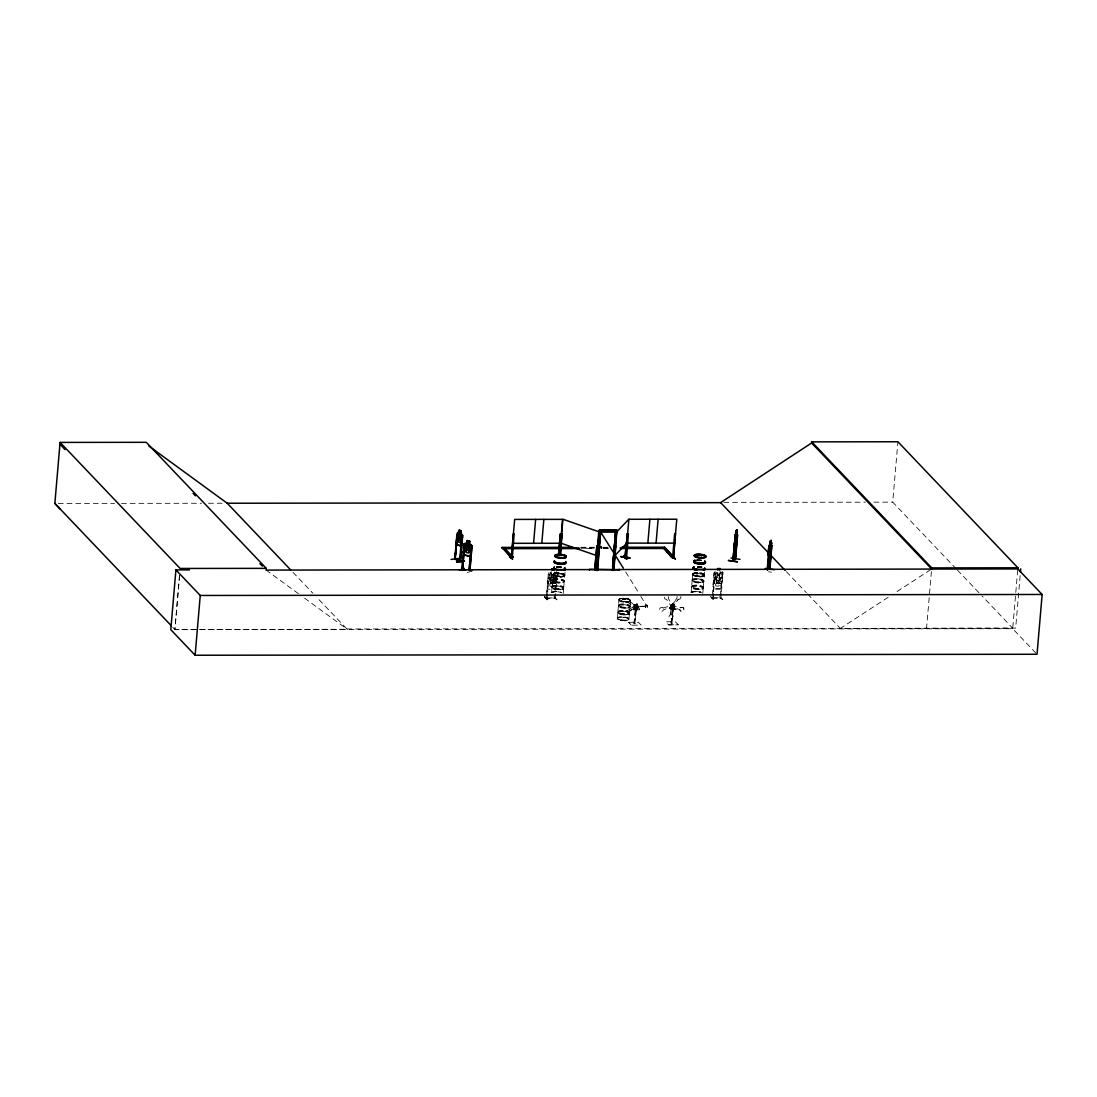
<?xml version="1.0" encoding="UTF-8"?>
<svg xmlns="http://www.w3.org/2000/svg" width="1097" height="1097" viewBox="0 0 1097 1097"><rect width="100%" height="100%" fill="white"/><g stroke="black" fill="none" stroke-linecap="round" stroke-linejoin="round"><path stroke-width="0.75" stroke-dasharray="5 3.75" d="M552.01 587.594L551.544 592.928M629.596 613.004L630.062 606.956M645.502 606.147L637.96 606.408L645.489 606.668M565.024 572.264L564.173 581.876A5.924 1.645 4.9 0 0 556.782 579.367A5.924 1.645 4.9 0 0 554.314 581.945A5.924 1.645 4.9 0 0 564.146 581.931L564.132 581.958M629.637 613.086L629.513 613.497M629.993 607.176L629.98 607.203A5.924 1.645 4.9 0 1 620.134 607.203A5.924 1.645 4.9 0 1 622.602 604.625A5.924 1.645 4.9 0 1 629.966 607.19L630.199 606.49M703.108 588.445L703.163 588.376A5.924 1.645 4.9 0 0 695.786 585.798A5.924 1.645 4.9 0 0 693.318 588.376A5.924 1.645 4.9 0 0 703.15 588.362L703.835 581.479A5.924 1.645 4.9 0 0 696.376 578.859A5.924 1.645 4.9 0 0 693.921 581.437A5.924 1.645 4.9 0 0 703.739 581.424M703.931 581.273L703.739 581.712A5.924 1.645 4.9 0 0 696.348 579.202A5.924 1.645 4.9 0 0 693.88 581.78A5.924 1.645 4.9 0 0 703.712 581.767L703.739 581.739M634.806 623.782L636.493 609.15L635.245 609.15L634.011 623.59L634.806 623.782L636.685 603.83L639.565 609.822L633.518 609.205L636.164 609.932L636.685 603.83L639.565 609.822L633.463 609.822L635.04 608.643L637.563 609.205M635.903 605.763L635.794 607.148L638.015 607.135L638.056 605.695L638.015 607.135M179.51 575.239L174.862 629.486L172.503 627.004M179.606 575.39L174.958 629.582L347.214 629.28L317.582 598.167M545.003 596.631C554.218 605.846 537.9 590.323 547.513 599.716M546.512 597.687L546.525 598.551L546.813 593.751M546.594 595.246L548.39 572.689L549.556 571.688M546.95 592.147L548.363 574.526L549.268 574.609L547.76 592.147M547.293 597.563L546.265 598.413L555.274 598.537M547.54 593.655L547.156 598.551L547.197 597.563M544.482 597.111L547.06 599.84L547.609 599.332M554.108 574.417L551.147 574.403L550.927 577.379L547.869 578.393L549.062 577.475M552.079 586.648L552.614 580.148M552.682 579.902L553.395 571.4M553.958 597.111L557.029 599.826L554.438 597.07M554.41 597.659L554.506 598.551L556.344 574.513L557.153 574.513L555.74 592.147M555.274 597.55L554.492 598.537M555.178 598.523L555.521 593.642M557.084 573.772L558.579 574.252L558.112 573.745M560.114 576.912L563.145 576.528L561.952 576.665M563.186 593.642L563.652 588.321A5.924 1.645 4.9 0 1 553.779 588.198A5.924 1.645 4.9 0 1 556.248 585.62A5.924 1.645 4.9 0 1 563.611 588.184L563.693 588.266M617.364 618.42L618.022 611.632M617.872 612.016L618.969 599.661M623.37 598.907L622.808 599.346L624.399 599.51M623.535 599.634L624.371 599.346L623.055 598.976A5.828 1.618 4.9 0 1 630.364 601.485A5.828 1.618 4.9 0 1 620.683 601.499A5.828 1.618 4.9 0 1 623.123 598.962L622.794 599.113M626.264 601.691L628.965 601.759M625.934 601.979L619.065 600.292M625.948 601.773L625.866 601.883M628.622 622.287L638.331 622.273L641.142 625.084L631.406 625.221L628.622 622.287L631.406 625.221M628.842 619.311A5.828 1.618 4.9 0 0 621.588 616.788A5.828 1.618 4.9 0 0 619.161 619.325A5.828 1.618 4.9 0 0 628.842 619.311L629.459 613.758A5.924 1.645 4.9 0 0 622.04 611.221A5.924 1.645 4.9 0 0 619.572 613.799A5.924 1.645 4.9 0 0 629.404 613.785L629.39 613.813M630.569 600.525L630.117 606.284M635.986 606.106L634.532 605.571L634.779 608.369L636.781 608.369L636.562 605.846M637.426 609.054L637.604 606.929L635.218 606.518L635.04 608.643L636.164 609.932L634.395 607.957L634.573 605.846L638.125 605.763M635.424 609.054L635.807 605.846M634.011 623.59L635.698 608.958L637.302 603.83L636.781 609.932L633.463 609.822L636.493 609.15M637.028 608.629L637.206 606.518M669.252 608.122L675.395 607.477L676.684 609.452L670.596 609.479L669.252 608.122L675.341 608.095L676.684 609.452M668.567 624.879L678.275 624.714L675.368 621.78L665.687 621.821L668.567 624.879L678.261 624.837M670.596 609.479L669.307 607.505M671.103 606.723L672.667 606.792L671.103 606.723L670.157 614.964A2.084 1.906 -44.7 0 0 669.362 617.981A2.084 1.906 -44.7 0 0 672.406 617.968A2.084 1.906 -44.7 0 0 672.146 614.964M670.486 614.937L671.186 606.806M671.652 605.489L671.871 608.026L671.652 605.489L673.64 605.475L673.901 608.067L671.803 606.312L672.365 605.805L674.024 607.477M672.694 608.849L672.324 606.161L674.312 606.161L674.532 608.684L672.543 608.698M673.585 608.78L672.351 608.794L673.585 608.78L671.913 623.425L671.103 623.233L672.324 606.161M671.103 623.233L672.776 608.602M671.913 623.425L673.147 608.972M673.64 605.475L673.462 608.012M674.682 608.835L674.312 606.161M691.11 592.764L691.713 586.319M692.221 579.764L692.961 571.235M692.673 574.787L693.359 573.498L696.897 572.949L704.205 574.677M696.664 573.608L697.706 573.772L696.636 574.088M697.774 573.621L696.965 573.484A5.828 1.618 4.9 0 1 704.109 576.062A5.828 1.618 4.9 0 1 694.442 576.076A5.828 1.618 4.9 0 1 696.869 573.539L696.883 574.046M700.325 576.665L699.598 576.282L700.311 576.707M702.752 593.477L703.259 588.102M704.589 572.099L703.945 581.067M721.25 593.45L720.962 598.345L712.063 598.235L713.036 597.371M714.229 572.538L712.09 598.345L712.337 597.495M711.994 598.222L713.05 598.331L713.283 593.463M713.42 591.859L714.915 574.334L714.202 574.417M712.94 598.345L713.365 593.546M713.503 591.955L715.011 574.417M713.338 599.14L710.691 596.48M715.697 572.538L715.23 578.037L716.506 580.382L719.248 580.382L720.921 578.023L721.387 572.538L720.002 571.551M718.329 574.965L721.044 572.565L718.919 575.925C723.458 582.329 717.383 578.558 718.11 576.652M719.605 577.159L719.824 574.197L716.917 574.238M719.687 596.919L722.772 599.634L720.194 596.919M722.896 574.321L722.087 574.321L719.934 598.235L720.194 597.344L721.031 598.331M722.868 572.538L720.619 589.02L721.771 586.086M721.483 591.955L722.964 572.511L722.114 571.455M956.214 568.836L892.725 502.152L897.908 441.762M926.512 628.8L931.641 569.028L895.988 592.215M1035.87 653.044L1012.696 628.704L1017.81 568.932M1020.169 575.596L1015.671 628.101L840.384 628.403L888.858 596.864M563.597 588.472L564.242 581.725M671.433 606.998L671.021 605.503L671.433 606.998L663.452 609.809A2.084 1.906 -44.7 0 1 660.641 611.262A2.084 1.906 -44.7 0 1 659.955 608.355A2.084 1.906 -44.7 0 1 663.013 607.916L663.013 607.916M692.221 579.86L691.631 586.552M564.626 574.746L564.694 575.856L563.159 576.501M553.025 574.293C554.15 576.35 561.801 576.995 560.06 576.474M564.9 575.143L564.667 575.87A5.855 1.618 4.9 0 1 554.876 575.884L553.286 575.034L553.231 573.731M618.818 599.757L620.532 598.619M628.787 618.845C626.044 625.153 605.119 614.334 627.251 617.776M692.591 574.101L694.442 575.472L693.482 575.047M704.48 574.979L701.518 576.501M634.834 605.475L628.759 600.429A2.084 1.906 -43.6 0 0 626.826 598.235A2.084 1.906 -43.6 0 0 624.824 600.703A2.084 1.906 -43.6 0 0 627.457 602.047L633.847 606.682L634.765 605.393L633.847 606.682M547.225 586.319L547.979 589.24L554.876 589.212L556.001 586.251L557.221 572.703L556.385 571.647M556.453 580.574L555.425 583.549L556.577 580.615M722.196 580.382L721.154 583.343L722.32 580.423M672.392 606.998L672.968 605.571L680.593 607.765A2.084 1.906 -44.7 0 1 683.568 608.177A2.084 1.906 -44.7 0 1 682.375 611.084A2.084 1.906 -44.7 0 1 679.811 609.671M556.796 574.046L557.317 573.69A5.828 1.618 4.9 0 1 564.544 576.227A5.828 1.618 4.9 0 1 554.863 576.227A5.828 1.618 4.9 0 1 557.29 573.704L557.262 574.307M552.189 586.36L551.997 587.402M622.959 599.346L624.289 599.319M702.711 576.364L699.557 576.734L694.456 575.472M552.71 574.924L550.379 572.757L551.956 576.144L549.707 579.627L552.504 576.72L553.848 579.6L554.794 579.627L553.176 576.117L555.329 572.867L552.518 575.226M704.178 574.595C698.24 569.096 684.075 576.172 700.092 576.35M544.907 597.042L547.554 599.84M710.65 596.85L713.173 599.579M553.203 573.992L554.739 573.1M556.892 573.896L557.564 573.662M622.739 599.456L624.152 599.181L623.274 599.113M680.661 607.848A2.084 1.906 -44.7 0 1 683.65 608.259A2.084 1.906 -44.7 0 1 682.457 611.166A2.084 1.906 -44.7 0 1 679.893 609.74L672.31 606.915L678.385 599.277L673.133 605.791L671.926 604.831L677.055 598.112A2.084 1.906 -44.7 0 1 677.151 596.576M672.008 604.913L677.26 598.413M634.916 606.257L636.589 608.478L634.765 606.394L636.932 608.287L634.834 606.326L636.959 606.257M713.64 578.229L714.764 577.187L721.607 577.159L722.443 578.201M715.285 571.496L714.133 572.497L712.94 586.1L713.722 589.048L713.036 586.086M668.306 596.617A2.084 1.906 -44.7 0 1 668.128 598.139L672.255 605.009L670.966 605.887L666.428 599.319A2.084 1.906 -44.7 0 1 664.645 596.535M627.676 612.345L634.738 607.628L627.786 612.688A2.084 1.906 -43.6 0 1 625.482 614.882A2.084 1.906 -43.6 0 1 623.891 612.414A2.084 1.906 -43.6 0 1 626.757 611.07L633.97 606.422L626.689 611.002M551.023 577.475L549.474 578.462L548.994 583.947L550.255 586.292L552.998 586.278L554.671 583.919L555.137 578.434L553.752 577.461M716.752 577.283L715.203 578.27L714.737 583.755L715.998 586.1L718.741 586.086L720.414 583.727L720.88 578.242L719.495 577.269M551.517 571.756L549.967 572.73L549.487 578.229L550.763 580.574L553.505 580.574L555.178 578.215L555.658 572.73L554.273 571.743M553.231 574.019C555.013 570.824 567.41 575.884 563.022 573.992M557.235 573.704L557.591 573.964M555.932 573.196L557.331 573.141A5.828 1.618 4.9 0 1 564.598 575.637L560.402 576.528M551.613 592.531L555.74 591.653L561.417 592.517A5.855 1.618 4.9 0 0 551.695 592.517M696.718 573.731L697.486 573.731M703.671 576.062L704.247 574.444M691.192 592.38L695.32 591.489L700.997 592.339A5.855 1.618 4.9 0 0 691.275 592.353M619.599 598.907C621.451 597.33 634.519 598.989 628.979 601.759M703.671 575.815L699.584 576.405M554.273 597.55L555.068 597.536M719.934 598.235L720.935 598.235M472.217 570.605L467.665 572.497L472.56 570.728M647.6 605.283C643.432 603.199 645.393 610.453 647.792 607.011C648.245 604.186 646.352 605.997 647.491 607.573M645.502 607.573L645.598 605.283M663.095 608.053L671.09 605.571M634.436 607.532L635.903 607.066L635.218 606.518M560.69 576.899L554.876 575.884A5.855 1.618 4.9 0 1 557.317 573.347A5.855 1.618 4.9 0 1 564.598 575.87M555.96 572.908L554.753 573.087L560.389 573.073L564.653 574.581M547.211 597.673L546.457 597.536M695.525 572.757L696.924 572.703M626.126 602.13L627.772 601.979M718.288 575.322C718.178 571.084 713.749 572.168 717.699 575.952L715.45 579.435L718.302 576.419M553.862 577.365L555.836 577.324L556.714 578.393M549.035 577.379L555.864 577.351M672.063 605.901L674.052 605.887M672.735 606.586L674.71 606.572M672.132 608.287L674.12 608.273M670.651 608.862L676.739 608.835M723.787 502.357L865.423 502.193M873.952 502.179L892.725 502.152M58.264 503.427L114.582 503.358M121.397 503.358L201.601 503.262M208.43 503.249L222.088 503.235M580.779 547.307L594.464 547.293M603.007 547.28L608.149 547.28M581.273 547.828L593.258 547.814M603.515 547.801L606.943 547.801M580.711 548.047L594.396 548.034M602.952 548.034L608.081 548.02M586.347 548.569L593.189 548.569M603.446 548.555L608.588 548.555M547.362 597.906L554.342 597.892M713.105 597.714L720.085 597.7M635.753 606.6L636.74 606.6M635.616 606.929L637.604 606.929M636.685 603.83L639.62 609.192L634.395 607.957L635.574 609.205M346.926 628.979L1012.737 628.211L982.076 596M174.217 629.678L1012.696 628.704M558.839 573.196L560.361 573.361M557.537 576.254L560.498 576.665M636.836 607.779L634.861 606.915L635.369 606.326M768.558 571.784L771.561 572.209M626.181 598.633L627.607 598.893M621.917 601.499L623.343 601.773M624.591 617.158L626.017 617.433M620.326 620.052L621.752 620.326M633.518 609.205L636.781 609.932L635.698 608.958M671.542 623.041L672.351 623.233M634.45 623.411L635.259 623.59M694.456 575.733A5.855 1.618 4.9 0 0 704.164 575.719A5.855 1.618 4.9 0 0 696.883 573.196A5.855 1.618 4.9 0 0 694.456 575.733L695.663 576.076M699.763 591.996L700.997 592.353M628.8 618.626L627.265 617.789M619.133 619.709A5.828 1.618 4.9 0 1 621.56 617.172A5.828 1.618 4.9 0 1 628.8 619.695A5.828 1.618 4.9 0 1 619.133 619.682A5.828 1.618 4.9 0 1 621.56 617.145A5.828 1.618 4.9 0 1 628.8 619.682A5.828 1.618 4.9 0 1 619.133 619.709L617.515 618.845M719.824 596.864L722.402 599.565M554.081 597.056L556.659 599.757M634.944 606.943L636.342 608.369M266.118 570.097L299.111 594.176M304.609 598.18L347.214 629.28M673.229 604.708A1.824 1.659 -44.7 0 1 672.173 607.628A1.824 1.659 -44.7 0 1 670.24 605.489A1.824 1.659 -44.7 0 1 673.229 604.708L673.407 604.9A1.824 1.659 -44.7 0 1 672.365 607.82A1.824 1.659 -44.7 0 1 670.432 605.667A1.824 1.659 -44.7 0 1 673.407 604.9M957.379 570.07L980.896 594.766M786.384 571.702L806.336 592.654M807.515 593.888L840.659 628.704M636.246 605.256A1.824 1.673 -43.6 0 1 635.19 608.163A1.824 1.673 -43.6 0 1 633.243 606.01A1.824 1.673 -43.6 0 1 636.246 605.256L636.425 605.434A1.824 1.673 -43.6 0 1 635.369 608.355A1.824 1.673 -43.6 0 1 633.435 606.202A1.824 1.673 -43.6 0 1 636.425 605.434M292.94 572.277L312.892 593.23M721.524 577.228L722.347 578.242M555.781 577.42L556.604 578.434M633.901 606.353L634.738 607.628M625.715 571.962L639.236 593.779M640.826 596.357L647.175 606.682M564.598 575.637A5.828 1.618 4.9 0 1 554.917 575.637A5.828 1.618 4.9 0 1 557.345 573.1M556.426 567.629A5.828 1.618 4.9 0 1 560.828 567.793M556.412 567.218A5.924 1.645 4.9 0 1 562.322 567.656M556.44 566.875A5.924 1.645 4.9 0 1 562.35 567.314M556.522 566.518A5.842 1.618 4.9 0 1 562.336 566.943M551.736 592.366A5.828 1.618 4.9 0 1 561.403 592.366M696.664 559.758A5.828 1.618 4.9 0 1 703.698 560.54M696.581 560.114A5.924 1.645 4.9 0 1 703.726 560.91M697.39 567.41A5.828 1.618 4.9 0 1 700.393 567.629M697.404 566.998A5.924 1.645 4.9 0 1 701.888 567.492M697.431 566.655A5.924 1.645 4.9 0 1 701.915 567.149M698.981 566.354A5.828 1.618 4.9 0 1 701.902 566.792M696.554 560.457A5.924 1.645 4.9 0 1 702.45 560.896M696.554 560.855A5.842 1.618 4.9 0 1 699.461 560.855M691.302 592.215A5.828 1.618 4.9 0 1 700.983 592.202M691.261 592.558A5.842 1.618 4.9 0 1 700.956 592.558M680.826 596.466A2.084 1.906 -44.7 0 1 678.563 599.264M550.927 578.448L550.461 583.947L553.203 583.933L553.67 578.434L550.927 578.448M551.434 572.73L550.968 578.229L553.711 578.215L554.177 572.73L551.434 572.73M551.722 575.02L551.626 575.994L553.395 575.994L553.478 575.006L551.722 575.02M716.67 578.256L716.204 583.755L718.946 583.741L719.413 578.242L716.67 578.256M717.177 572.538L716.698 578.023L719.454 578.023L719.92 572.538L717.177 572.538M717.452 574.828L717.369 575.802L719.138 575.802L719.221 574.814L717.452 574.828M549.803 578.407L551.38 581.78L549.131 585.277L551.914 582.411C552.477 587.073 556.412 585.345 552.586 581.753L554.712 578.38L552.065 581.095L550.804 578.503L549.803 578.407M715.546 578.215L717.109 581.588L714.874 585.085L717.644 582.205C718.22 586.881 722.141 585.154 718.329 581.561L720.455 578.188L717.808 580.903L715.697 578.16M563.543 588.582L563.543 588.623A5.924 1.645 4.9 0 1 553.752 588.541A5.924 1.645 4.9 0 1 556.22 585.963A5.924 1.645 4.9 0 1 563.584 588.527L563.556 588.554M630.514 601.115L630.487 601.142A5.855 1.618 4.9 0 1 620.696 601.156A5.855 1.618 4.9 0 1 623.137 598.619A5.855 1.618 4.9 0 1 630.418 601.156M720.551 588.924L713.777 588.924L720.619 589.02M555.384 583.508L548.473 583.522L547.718 580.601L548.5 583.549L555.425 583.549M721.127 583.316L714.216 583.33L713.461 580.409L714.243 583.357L721.154 583.343M636.054 609.329L635.245 609.15L636.781 609.932L636.054 609.329M636.246 608.108L635.04 606.956L636.246 608.108M619.599 614.169A5.828 1.618 4.9 0 0 629.28 614.155A5.828 1.618 4.9 0 0 622.026 611.632A5.828 1.618 4.9 0 0 619.599 614.169M620.737 600.923A5.828 1.618 4.9 0 0 630.418 600.909A5.828 1.618 4.9 0 0 623.165 598.386A5.828 1.618 4.9 0 0 620.737 600.923M619.695 613.058A5.828 1.618 4.9 0 0 629.376 613.058A5.828 1.618 4.9 0 0 622.122 610.535A5.828 1.618 4.9 0 0 619.695 613.058M620.162 607.573A5.828 1.618 4.9 0 0 629.843 607.56A5.828 1.618 4.9 0 0 622.602 605.037A5.828 1.618 4.9 0 0 620.162 607.573M619.599 613.456A5.924 1.645 4.9 0 0 629.431 613.456A5.924 1.645 4.9 0 0 622.068 610.892A5.924 1.645 4.9 0 0 619.599 613.456M620.162 606.86A5.924 1.645 4.9 0 0 629.993 606.847A5.924 1.645 4.9 0 0 622.63 604.282A5.924 1.645 4.9 0 0 620.162 606.86M620.258 606.463A5.828 1.618 4.9 0 0 629.939 606.449A5.828 1.618 4.9 0 0 622.698 603.926A5.828 1.618 4.9 0 0 620.258 606.463M554.959 575.253A5.828 1.618 4.9 0 0 564.626 575.239A5.828 1.618 4.9 0 0 557.386 572.716A5.828 1.618 4.9 0 0 554.959 575.253M554.917 575.404A5.855 1.618 4.9 0 0 564.64 575.39A5.855 1.618 4.9 0 0 557.358 572.853A5.855 1.618 4.9 0 0 554.917 575.404M553.779 588.911A5.828 1.618 4.9 0 0 563.46 588.897A5.828 1.618 4.9 0 0 556.206 586.374A5.828 1.618 4.9 0 0 553.779 588.911M553.875 587.8A5.828 1.618 4.9 0 0 563.556 587.786A5.828 1.618 4.9 0 0 556.302 585.263A5.828 1.618 4.9 0 0 553.875 587.8M554.342 582.315A5.828 1.618 4.9 0 0 564.023 582.301A5.828 1.618 4.9 0 0 556.782 579.778A5.828 1.618 4.9 0 0 554.342 582.315M554.342 581.602A5.924 1.645 4.9 0 0 564.173 581.588A5.924 1.645 4.9 0 0 556.81 579.024A5.924 1.645 4.9 0 0 554.342 581.602M554.438 581.204A5.828 1.618 4.9 0 0 564.119 581.191A5.828 1.618 4.9 0 0 556.865 578.668A5.828 1.618 4.9 0 0 554.438 581.204M694.483 575.5A5.828 1.618 4.9 0 0 704.164 575.486A5.828 1.618 4.9 0 0 696.91 572.963A5.828 1.618 4.9 0 0 694.483 575.5M694.524 575.089A5.828 1.618 4.9 0 0 704.192 575.075A5.828 1.618 4.9 0 0 696.952 572.552A5.828 1.618 4.9 0 0 694.524 575.089M693.345 588.746A5.828 1.618 4.9 0 0 703.026 588.732A5.828 1.618 4.9 0 0 695.786 586.209A5.828 1.618 4.9 0 0 693.345 588.746M693.441 587.635A5.828 1.618 4.9 0 0 703.122 587.622A5.828 1.618 4.9 0 0 695.868 585.099A5.828 1.618 4.9 0 0 693.441 587.635M693.921 582.15A5.828 1.618 4.9 0 0 703.588 582.137A5.828 1.618 4.9 0 0 696.348 579.614A5.828 1.618 4.9 0 0 693.921 582.15M693.345 588.033A5.924 1.645 4.9 0 0 703.177 588.019A5.924 1.645 4.9 0 0 695.813 585.455A5.924 1.645 4.9 0 0 693.345 588.033M694.017 581.04A5.828 1.618 4.9 0 0 703.684 581.026A5.828 1.618 4.9 0 0 696.444 578.503A5.828 1.618 4.9 0 0 694.017 581.04"/><path stroke-width="1.5" d="M59.951 508.912L54.85 503.427L60.088 442.406L146.258 442.31L266.269 568.356L266.118 570.097L1017.81 568.932L1042.15 594.478L1037.022 654.265L195.129 655.238L170.789 629.692L175.918 569.905L189.493 569.892M195.129 655.238L200.257 595.465L175.918 569.905M451.045 559.415L458.546 558.373M455.378 558.373L455.173 559.223L457.051 535.048L454.72 559.031L460.192 561.499L462.509 535.747M460.411 561.431L455.008 558.963L457.874 532.47L459.136 533.005L458.189 533.691L457.723 539.189L458.423 541.959L460.109 542.727L461.22 540.794L461.193 530.893L459.3 530.07L459.136 533.005M461.892 543.618L461.165 546.279L456.846 544.331L457.147 533.224L457.956 532.47M456.791 535.075L455.145 559.196M456.558 561.952L464.401 561.143M459.095 533.142L459.382 530.057M460.781 533.924L461.042 530.975L459.355 530.194M461.686 537.338L462.454 537.53L461.686 537.338L459.629 561.253M460.096 561.472L461.947 537.297M460.452 561.472L462.646 535.72L460.85 533.841M466.774 543.509L463.949 543.947L461.645 569.754L462.029 568.808M462.29 569.919L462.577 569.069M464.621 545.936L462.413 569.919L464.621 545.936L463.894 545.758M460.918 570.015L463.976 568.232L459.396 570.179M466.801 543.646L467.02 540.574L469.708 541.191L469.406 544.153L472.039 545.812L469.969 569.946M469.708 541.191L469.31 544.235L470.613 545.511L470.133 550.996L468.597 553.039L466.102 552.449L464.963 549.789L465.43 544.304L466.856 543.632M469.077 569.85L471.148 547.458L469.242 569.782M469.818 570.015L471.943 545.826M559.648 555.397L562.528 519.361L514.671 519.416L511.284 557.852L512.285 557.852L511.202 557.742L502.097 547.403L572.223 547.321M502.536 548.678L502.591 547.924L576.144 547.842M511.49 557.866L513.341 533.841L514.15 533.841L512.285 557.852M512.56 559.155L509.447 556.398L512.505 559.031M511.133 557.701L512.93 556.947L504.346 547.924L504.277 548.665L579.504 548.582M533.581 543.303L535.624 519.388M541.795 543.289L543.851 519.375M552.134 570.275L552.216 569.302L553.985 569.302L553.903 570.275M561.184 533.786L560.375 533.786L558.442 555.315L559.772 554.931M558.634 555.288L560.375 533.786M560.567 553.711L561.65 533.759L559.923 555.219L558.428 555.178M559.881 555.151L562.898 519.224L598.743 531.716L595.52 570.179M560.348 553.766L562.267 533.965M589.363 570.111L589.418 569.357L619.832 569.85L619.325 569.329L619.27 570.07M594.615 570.029L596.878 546.032L594.835 569.946M595.081 570.193L595.04 569.082M595.287 570.221L597.495 546.237L596.658 546.073M595.959 570.289L599.415 530.043L616.953 530.016L613.621 570.385M596.069 570.413L599.415 530.043L623.329 568.123M596.302 570.413L599.73 530.386L616.816 530.372L613.388 570.385M597.248 570.413L600.608 531.332L615.787 531.318L612.633 566.998M597.591 570.481L600.703 531.442L615.636 531.455L612.537 570.495M600.512 547.211C601.609 545.278 601.499 549.474 601.417 547.211M612.606 566.888L614.635 543.262M614.923 539.889L615.636 531.455M613.607 565.97L614.443 556.097M614.731 552.806L615.486 546.004M613.826 570.001L615.801 546.059M620.902 556.919L629.98 558.263M626.401 542.124L625.029 557.825L626.456 557.619M624.988 557.77L626.606 541.904M626.881 538.613L627.306 533.677L628.416 533.704L626.552 557.715L625.537 556.755M625.441 557.838L627.306 533.677M626.606 557.098L625.564 557.715L628.869 519.196L616.857 531.743M623.699 556.316L624.234 555.822L626.716 558.963M626.867 558.524L626.332 559.031L623.74 556.261M647.847 543.166L649.904 519.251M656.075 543.152L658.118 519.238M673.517 556.823L672.598 556.686L672.598 557.66L674.655 533.663L675.464 533.663L673.558 557.687L664.59 547.211L621.834 547.252M671.885 557.509L663.356 547.732L671.885 557.509L673.627 557.509M673.188 557.043L675.354 558.922L673.407 557.564L676.794 519.224L628.951 519.279M717.877 570.083L717.959 569.11L719.728 569.11L719.646 570.083M730.986 558.03L740.009 559.347M735.388 534.006L732.81 561.02L735.415 558.4M733.015 560.8L735.113 536.886M733.454 560.855L735.758 534.554L736.526 533.855L735.292 540.053M735.936 533.595L736.073 530.564L733.111 561.074L735.689 558.798L737.349 534.829L735.045 558.976M736.869 529.933L736.471 538.956L735.086 542.398L734.88 540.423M736.718 532.881L737.006 529.824L736.101 530.633M735.223 558.73L737.211 532.223L737.39 533.032M735.36 559.017L737.664 534.87M737.458 561.76L728.326 560.444L737.321 561.829M765.212 568.424L774.345 569.713M770.533 554.492L770.944 551.325L770.533 554.492C766.392 560.046 768.38 545.497 770.149 543.92M767.201 569.809L769.134 545.703M767.516 569.85L770.313 540.958L770.08 543.975M767.735 569.645L770.766 544.249L769.518 550.447M770.944 543.276L771.232 540.218L770.327 541.027M769.312 568.438L769.696 569.412L771.89 545.278M771.671 545.483L769.929 569.192M811.725 441.858L931.737 567.903L931.641 569.028L811.629 442.982L811.725 441.858L897.908 441.762L1017.906 567.807L1017.81 568.932M1020.457 572.209L1020.745 568.822M736.306 544.098C738.761 534.856 733.742 551.914 734.332 543.221M735.072 558.03L735.333 557.866M735.004 535.309L737.307 532.251M461.919 543.563L461.083 546.292L456.901 544.249M463.414 551.832L464.072 554.876L470.229 556.316L471.271 553.67M470.243 556.453L471.367 553.697M559.881 555.096L559.456 555.48M698.007 555.151L699.667 555.329L699.173 554.739M698.419 554.89L699.488 555.26L698.158 554.876M701.449 557.413L701.23 557.441M463.866 568.63L460.809 569.919M625.29 556.728L626.442 556.755M614.8 555.644L626.812 543.111L674.751 543.138M736.197 530.646L736.965 529.947M733.139 560.142L735.1 558.346M770.423 541.397L770.341 542.371M769.107 550.817L769.312 552.792L771.548 542.645L769.532 569.137M769.518 544.482L771.548 542.645L771.685 543.509M770.423 554.41L768.517 556.152L768.49 553.56M464.045 544.002L465.073 543.207L471.23 544.647M811.629 442.982L720.537 502.659L227.202 503.235L148.863 446.054M561.417 557.825L562.158 557.646M561.705 557.591L562.13 557.715M698.007 555.013L698.419 554.739A5.828 1.618 4.9 0 1 705.728 557.249A5.828 1.618 4.9 0 1 696.047 557.262A5.828 1.618 4.9 0 1 698.474 554.725M701.065 557.893L701.723 557.523L700.928 557.825M512.354 556.974L511.339 556.865L512.34 557.221M671.94 556.769L673.695 556.769L664.59 547.211M600.991 546.731L600.923 547.787M601.17 547.718L601.115 546.58M467.02 540.574L469.653 541.219M471.724 547.705L470.997 547.526M463.277 551.846L463.949 554.986L470.284 556.44M461.672 568.863L462.66 569.85L461.686 569.741M562.295 558.085L561.609 558.085M700.983 557.715L701.861 557.783L701.161 557.674M594.835 569.041L595.301 569.329M462.646 535.72L462.084 534.417L457.874 532.47M460.452 560.54L459.698 560.416L460.534 560.594M459.629 560.594L455.351 558.62M456.64 561.925L464.374 561.088M673.311 557.55L672.584 557.55L673.393 557.55M600.69 531.428L615.678 531.414M512.628 543.317L560.471 543.262M620.614 547.787L665.097 547.732L665.029 548.486L620.559 548.527M502.028 548.143L578.997 548.061M620.052 548.006L664.521 547.952M512.93 556.947L511.188 556.961L502.097 547.403M266.269 568.356L180.086 568.452L60.088 442.406M931.737 567.903L1017.906 567.807M551.709 568.74L554.657 568.74M720.386 568.548L717.452 568.548M200.257 595.465L1042.15 594.478M600.923 531.675L615.87 531.688M672.872 556.81L672.804 557.674M460.027 560.348L459.574 561.253M620.957 556.453L630.035 557.783M699.036 554.712L699.776 555.219M461.823 568.904L462.742 568.986M462.564 569.316L465.896 569.987M560.855 543.138L596.686 555.617M675.327 558.908L672.694 556.193M785.205 570.467L720.647 502.659M509.652 554.314L512.875 557.701M226.928 502.933L290.595 569.809M193.058 493.362L195.403 495.83M259.962 563.639L262.32 566.107M54.85 503.427L171.324 625.77M59.937 444.148L65.025 449.633M553.615 568.822A5.828 1.618 4.9 0 1 554.342 568.068M564.407 568.808A5.828 1.618 4.9 0 1 565.065 570.083M553.779 568.877A5.924 1.645 4.9 0 1 554.3 567.656M564.516 568.424A5.924 1.645 4.9 0 1 565.188 569.713M565.695 562.267A5.924 1.645 4.9 0 1 560.128 563.927A5.924 1.645 4.9 0 1 554.3 561.417M564.502 567.697A5.828 1.618 4.9 0 1 559.635 569.782A5.828 1.618 4.9 0 1 554.438 566.957M565.572 562.651A5.828 1.618 4.9 0 1 560.101 564.283A5.828 1.618 4.9 0 1 554.355 561.815M564.544 568.081A5.924 1.645 4.9 0 1 563.735 570.015M558.071 570.015A5.924 1.645 4.9 0 1 554.328 567.327M565.723 561.925A5.924 1.645 4.9 0 1 560.156 563.584A5.924 1.645 4.9 0 1 554.328 561.074M565.668 561.541A5.828 1.618 4.9 0 1 560.197 563.172A5.828 1.618 4.9 0 1 554.451 560.704M704.658 561.664A5.924 1.645 4.9 0 1 703.067 563.721A5.924 1.645 4.9 0 1 695.141 562.843A5.924 1.645 4.9 0 1 695.347 560.622M704.672 567.972A5.828 1.618 4.9 0 1 698.432 569.549A5.828 1.618 4.9 0 1 694.003 566.792M704.548 562.048A5.828 1.618 4.9 0 1 700.421 564.16A5.828 1.618 4.9 0 1 693.921 561.65M704.74 568.356A5.924 1.645 4.9 0 1 703.314 569.85M697.637 569.85A5.924 1.645 4.9 0 1 693.894 567.163M704.685 561.321A5.924 1.645 4.9 0 1 703.095 563.378A5.924 1.645 4.9 0 1 695.169 562.5A5.924 1.645 4.9 0 1 695.375 560.293M704.644 560.937A5.828 1.618 4.9 0 1 699.763 563.022A5.828 1.618 4.9 0 1 694.579 560.197M694.963 569.933A5.828 1.618 4.9 0 1 693.907 567.903M704.809 569.521A5.828 1.618 4.9 0 1 704.631 569.933M704.932 569.137A5.924 1.645 4.9 0 1 704.192 569.919M696.17 569.919A5.924 1.645 4.9 0 1 693.866 567.506M734.976 541.63L735.936 538.229C736.293 547.609 737.746 525.49 736.06 536.899L735.854 534.637L734.976 541.63M769.203 552.038L770.163 548.623C770.505 557.989 772.014 536.008 770.286 547.293L770.025 545.003L769.203 552.038M459.095 534.116L458.628 539.601L460.315 540.382L460.781 534.883L459.095 534.116M459.698 530.811L460.699 532.292L459.698 530.811M466.774 544.606L466.294 550.104L468.803 550.68L469.269 545.195L466.774 544.606M467.514 541.287L467.432 542.261L469.036 542.645L469.118 541.657L467.514 541.287M458.313 533.8L459.177 537.722L457.682 540.643L459.478 538.504L460.795 542.096L459.917 538.037L461.343 535.199L459.616 537.215L458.409 533.8M465.704 544.4L467.116 548.171C463.085 550.9 466.239 553.368 467.596 548.925L469.681 552.326L468.227 548.418L470.188 545.442L467.761 547.622L465.704 544.4M624.138 556.193L626.826 559.031L624.124 556.234M556.536 556.851A5.828 1.618 4.9 0 0 566.203 556.851A5.828 1.618 4.9 0 0 558.963 554.328A5.828 1.618 4.9 0 0 556.536 556.851M556.481 557.427A5.828 1.618 4.9 0 0 566.148 557.413A5.828 1.618 4.9 0 0 558.908 554.89A5.828 1.618 4.9 0 0 556.481 557.427M556.494 557.098A5.855 1.618 4.9 0 0 566.203 557.084A5.855 1.618 4.9 0 0 558.935 554.547A5.855 1.618 4.9 0 0 556.494 557.098M696.101 556.7A5.828 1.618 4.9 0 0 705.769 556.686A5.828 1.618 4.9 0 0 698.528 554.163A5.828 1.618 4.9 0 0 696.101 556.7M696.06 556.933A5.855 1.618 4.9 0 0 705.769 556.919A5.855 1.618 4.9 0 0 698.501 554.383A5.855 1.618 4.9 0 0 696.06 556.933"/></g></svg>
